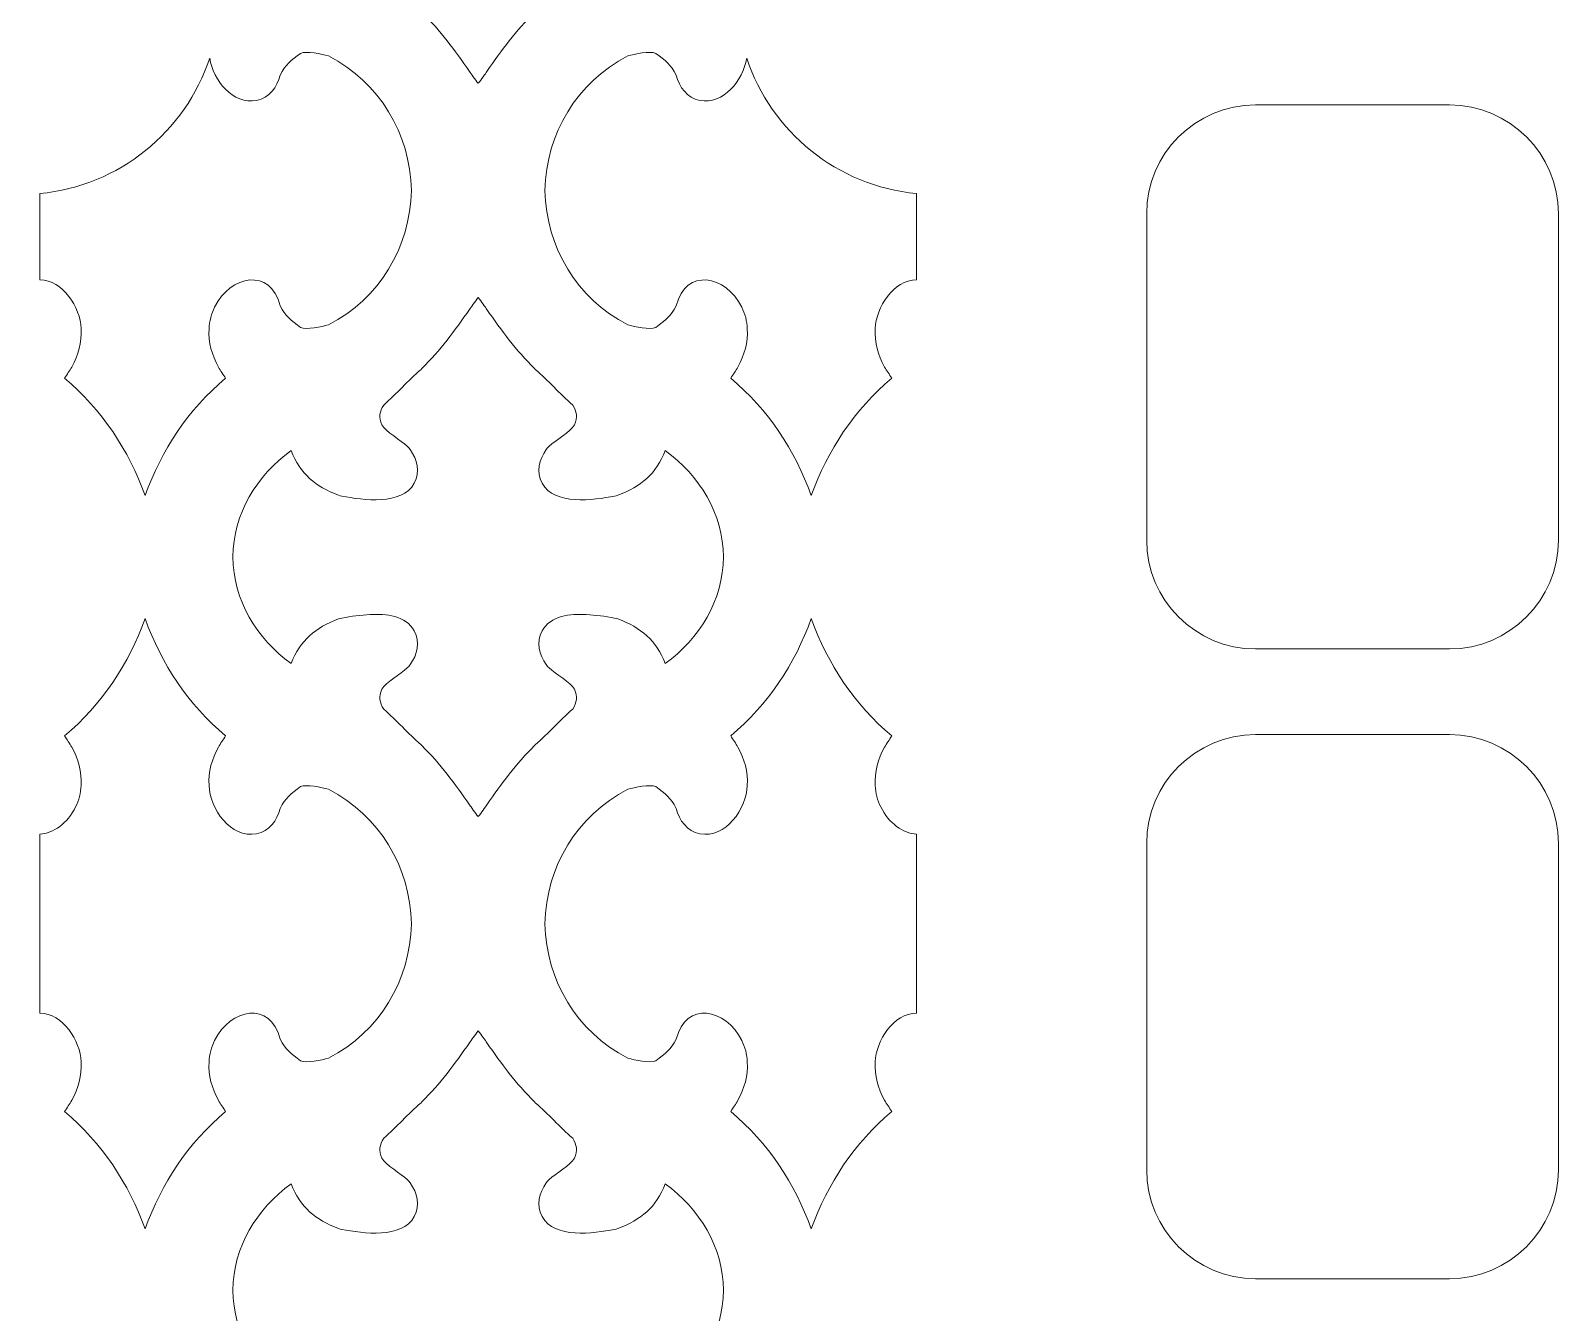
# Model space of a CAD drawing. Header units: centimetres. Extents: x -44 to 44, y -59 to 59.
# Drawn here: x -31.78 to -23.5, y 3.71 to 10.64 of the extents above; entities that cross this region are included whole.
import ezdxf

# ---------------------------------------------------------------- set-up
doc = ezdxf.new("R2010")
doc.units = ezdxf.units.CM
doc.header["$MEASUREMENT"] = 0
doc.layers.add('layer 1', color=7, linetype='Continuous')

msp = doc.modelspace()

# ---------------------------------------------------------------- linework, layer by layer
at = {"layer": 'layer 1', "color": 250, "lineweight": 9}
for points, knots in [([(-16.07741, -2.53976), (-16.07741, -2.53976), (-15.43116, -2.54016), (-15.43116, -2.54016), (-15.43116, -2.54016), (-15.43116, -2.54016), (-14.90263, -2.54016), (-14.90263, -2.54016), (-14.90263, -2.54016), (-14.90263, -2.54016), (-14.36691, -2.54016), (-14.36691, -2.54016), (-14.36691, -2.54016), (-14.36691, -2.54016), (-14.36691, -1.46874), (-14.36691, -1.46874), (-14.36691, -1.46874), (-14.36691, -1.16604), (-14.60676, -0.92066), (-14.90263, -0.92066), (-14.90263, -0.92066), (-14.90263, 0.97356), (-14.36691, 3.91299), (-14.36691, 4.70419), (-14.36691, 4.70419), (-14.36691, 4.70419), (-14.36691, 6.28689), (-14.36691, 6.28689), (-14.36691, 6.28689), (-14.36691, 7.07809), (-14.90263, 10.01751), (-14.90263, 11.91174), (-14.90263, 11.91174), (-14.60676, 11.91174), (-14.36691, 12.15711), (-14.36691, 12.45981), (-14.36691, 12.45981), (-14.36691, 12.45981), (-14.36691, 13.53124), (-14.36691, 13.53124), (-14.36691, 13.53124), (-14.36691, 13.53124), (-15.41638, 14.60269), (-15.41638, 14.60269), (-15.41638, 14.60269), (-15.41638, 14.60269), (-16.07741, 14.60269), (-16.07741, 14.60269), (-16.07741, 14.60269), (-16.07741, 14.60269), (-16.07741, 6.41696), (-16.07741, 6.41696), (-16.07741, 6.41696), (-16.07741, 6.41696), (-16.67741, 6.41696), (-16.67741, 6.41696), (-16.67741, 6.41696), (-16.67741, 6.41696), (-16.67741, 14.60269), (-16.67741, 14.60269), (-16.67741, 14.60269), (-16.67741, 14.60269), (-42.04883, 14.60269), (-42.04883, 14.60269), (-42.04883, 14.60269), (-42.04883, 14.60269), (-42.04883, 6.41696), (-42.04883, 6.41696), (-42.04883, 6.41696), (-42.04883, 6.41696), (-42.64883, 6.41696), (-42.64883, 6.41696), (-42.64883, 6.41696), (-42.64883, 6.41696), (-42.64883, 14.60269), (-42.64883, 14.60269), (-42.64883, 14.60269), (-42.64883, 14.60269), (-43.30986, 14.60269), (-43.30986, 14.60269), (-43.30986, 14.60269), (-43.30986, 14.60269), (-44.35933, 13.53124), (-44.35933, 13.53124), (-44.35933, 13.53124), (-44.35933, 13.53124), (-44.35933, 12.45981), (-44.35933, 12.45981), (-44.35933, 12.45981), (-44.35933, 12.15711), (-44.11948, 11.91174), (-43.82361, 11.91174), (-43.82361, 11.91174), (-43.82361, 10.01751), (-44.35933, 7.07809), (-44.35933, 6.28689), (-44.35933, 6.28689), (-44.35933, 6.28689), (-44.35933, 4.70419), (-44.35933, 4.70419), (-44.35933, 4.70419), (-44.35933, 3.91299), (-43.82361, 0.97356), (-43.82361, -0.92066), (-43.82361, -0.92066), (-44.11948, -0.92066), (-44.35933, -1.16604), (-44.35933, -1.46874), (-44.35933, -1.46874), (-44.35933, -1.46874), (-44.35933, -2.54016), (-44.35933, -2.54016), (-44.35933, -2.54016), (-44.35933, -2.54016), (-43.82361, -2.54016), (-43.82361, -2.54016), (-43.82361, -2.54016), (-43.82361, -2.54016), (-43.29508, -2.54016), (-43.29508, -2.54016), (-43.29508, -2.54016), (-43.29508, -2.54016), (-42.64883, -2.53976), (-42.64883, -2.53976), (-42.64883, -2.53976), (-42.64883, -2.53976), (-16.07741, -2.53976), (-16.07741, -2.53976)], [0, 0, 0, 0, 0.030303, 0.030303, 0.030303, 0.030303, 0.0606061, 0.0606061, 0.0606061, 0.0606061, 0.0909091, 0.0909091, 0.0909091, 0.0909091, 0.1212121, 0.1212121, 0.1212121, 0.1212121, 0.1515152, 0.1515152, 0.1515152, 0.1515152, 0.1818182, 0.1818182, 0.1818182, 0.1818182, 0.2121212, 0.2121212, 0.2121212, 0.2121212, 0.2424242, 0.2424242, 0.2424242, 0.2424242, 0.2727273, 0.2727273, 0.2727273, 0.2727273, 0.3030303, 0.3030303, 0.3030303, 0.3030303, 0.3333333, 0.3333333, 0.3333333, 0.3333333, 0.3636364, 0.3636364, 0.3636364, 0.3636364, 0.3939394, 0.3939394, 0.3939394, 0.3939394, 0.4242424, 0.4242424, 0.4242424, 0.4242424, 0.4545455, 0.4545455, 0.4545455, 0.4545455, 0.4848485, 0.4848485, 0.4848485, 0.4848485, 0.5151515, 0.5151515, 0.5151515, 0.5151515, 0.5454545, 0.5454545, 0.5454545, 0.5454545, 0.5757576, 0.5757576, 0.5757576, 0.5757576, 0.6060606, 0.6060606, 0.6060606, 0.6060606, 0.6363636, 0.6363636, 0.6363636, 0.6363636, 0.6666667, 0.6666667, 0.6666667, 0.6666667, 0.6969697, 0.6969697, 0.6969697, 0.6969697, 0.7272727, 0.7272727, 0.7272727, 0.7272727, 0.7575758, 0.7575758, 0.7575758, 0.7575758, 0.7878788, 0.7878788, 0.7878788, 0.7878788, 0.8181818, 0.8181818, 0.8181818, 0.8181818, 0.8484848, 0.8484848, 0.8484848, 0.8484848, 0.8787879, 0.8787879, 0.8787879, 0.8787879, 0.9090909, 0.9090909, 0.9090909, 0.9090909, 0.9393939, 0.9393939, 0.9393939, 0.9393939, 1, 1, 1, 1]), ([(-29.36312, 13.16211), (-29.38069, 13.14141), (-29.40184, 13.11034), (-29.41022, 13.09815), (-29.41022, 13.09815), (-29.4891, 12.98355), (-29.56832, 12.87716), (-29.66721, 12.77846), (-29.66721, 12.77846), (-29.66721, 12.77846), (-29.66948, 12.77619), (-29.66948, 12.77619), (-29.66948, 12.77619), (-29.66948, 12.77619), (-29.67188, 12.77406), (-29.67188, 12.77406), (-29.67188, 12.77406), (-29.74172, 12.71226), (-29.80457, 12.64401), (-29.87389, 12.58155), (-29.87389, 12.58155), (-29.89755, 12.54626), (-29.90036, 12.51486), (-29.88351, 12.47451), (-29.88351, 12.47451), (-29.86331, 12.43708), (-29.78003, 12.38946), (-29.74643, 12.35893), (-29.74643, 12.35893), (-29.74643, 12.35893), (-29.73739, 12.35072), (-29.73739, 12.35072), (-29.73739, 12.35072), (-29.73739, 12.35072), (-29.73043, 12.34067), (-29.73043, 12.34067), (-29.73043, 12.34067), (-29.69284, 12.28644), (-29.6745, 12.22029), (-29.70836, 12.15887), (-29.70836, 12.15887), (-29.77517, 12.03769), (-29.98618, 12.06722), (-30.10003, 12.08921), (-30.10003, 12.08921), (-30.10003, 12.08921), (-30.10892, 12.09092), (-30.10892, 12.09092), (-30.10892, 12.09092), (-30.10892, 12.09092), (-30.11738, 12.09409), (-30.11738, 12.09409), (-30.11738, 12.09409), (-30.24383, 12.14156), (-30.32511, 12.20826), (-30.37391, 12.33531), (-30.37391, 12.33531), (-30.56006, 12.20209), (-30.687, 11.99216), (-30.68925, 11.76073), (-30.68925, 11.76073), (-30.687, 11.52744), (-30.56006, 11.31733), (-30.37391, 11.18411), (-30.37391, 11.18411), (-30.32511, 11.31116), (-30.24386, 11.37786), (-30.11738, 11.42533), (-30.11738, 11.42533), (-30.11738, 11.42533), (-30.10892, 11.4285), (-30.10892, 11.4285), (-30.10892, 11.4285), (-30.10892, 11.4285), (-30.10003, 11.43021), (-30.10003, 11.43021), (-30.10003, 11.43021), (-30.05023, 11.43984), (-29.99751, 11.44661), (-29.94692, 11.44892), (-29.94692, 11.44892), (-29.86178, 11.4528), (-29.75475, 11.44472), (-29.70836, 11.36053), (-29.70836, 11.36053), (-29.6745, 11.29911), (-29.69284, 11.23299), (-29.73045, 11.17875), (-29.73045, 11.17875), (-29.73045, 11.17875), (-29.73739, 11.16872), (-29.73739, 11.16872), (-29.73739, 11.16872), (-29.73739, 11.16872), (-29.74643, 11.16051), (-29.74643, 11.16051), (-29.74643, 11.16051), (-29.78001, 11.12998), (-29.86331, 11.08232), (-29.88353, 11.04489), (-29.88353, 11.04489), (-29.90036, 11.00456), (-29.89755, 10.97316), (-29.87389, 10.93787), (-29.87389, 10.93787), (-29.80457, 10.87541), (-29.74172, 10.80716), (-29.67188, 10.74536), (-29.67188, 10.74536), (-29.67188, 10.74536), (-29.66948, 10.74324), (-29.66948, 10.74324), (-29.66948, 10.74324), (-29.66948, 10.74324), (-29.66721, 10.74096), (-29.66721, 10.74096), (-29.66721, 10.74096), (-29.56832, 10.64226), (-29.4891, 10.53587), (-29.41022, 10.42127), (-29.41022, 10.42127), (-29.40184, 10.40908), (-29.38069, 10.37801), (-29.36312, 10.35731), (-29.36312, 10.35731), (-29.34555, 10.37801), (-29.3244, 10.40908), (-29.31602, 10.42127), (-29.31602, 10.42127), (-29.23714, 10.53587), (-29.15792, 10.64226), (-29.05903, 10.74096), (-29.05903, 10.74096), (-29.05903, 10.74096), (-29.05676, 10.74324), (-29.05676, 10.74324), (-29.05676, 10.74324), (-29.05676, 10.74324), (-29.05436, 10.74536), (-29.05436, 10.74536), (-29.05436, 10.74536), (-28.98452, 10.80716), (-28.92167, 10.87541), (-28.85235, 10.93787), (-28.85235, 10.93787), (-28.82869, 10.97316), (-28.82588, 11.00456), (-28.84271, 11.04489), (-28.84271, 11.04489), (-28.86293, 11.08232), (-28.94623, 11.12998), (-28.97981, 11.16051), (-28.97981, 11.16051), (-28.97981, 11.16051), (-28.98885, 11.16872), (-28.98885, 11.16872), (-28.98885, 11.16872), (-28.98885, 11.16872), (-28.99579, 11.17875), (-28.99579, 11.17875), (-28.99579, 11.17875), (-29.0334, 11.23299), (-29.05174, 11.29911), (-29.01788, 11.36053), (-29.01788, 11.36053), (-28.97149, 11.44472), (-28.86446, 11.4528), (-28.77932, 11.44892), (-28.77932, 11.44892), (-28.72873, 11.44661), (-28.67601, 11.43984), (-28.62621, 11.43021), (-28.62621, 11.43021), (-28.62621, 11.43021), (-28.61732, 11.4285), (-28.61732, 11.4285), (-28.61732, 11.4285), (-28.61732, 11.4285), (-28.60886, 11.42533), (-28.60886, 11.42533), (-28.60886, 11.42533), (-28.48238, 11.37786), (-28.40113, 11.31116), (-28.35233, 11.18411), (-28.35233, 11.18411), (-28.16618, 11.31733), (-28.03924, 11.52744), (-28.03699, 11.76073), (-28.03699, 11.76073), (-28.03924, 11.99216), (-28.16618, 12.20209), (-28.35233, 12.33531), (-28.35233, 12.33531), (-28.40113, 12.20826), (-28.48241, 12.14156), (-28.60886, 12.09409), (-28.60886, 12.09409), (-28.60886, 12.09409), (-28.61732, 12.09092), (-28.61732, 12.09092), (-28.61732, 12.09092), (-28.61732, 12.09092), (-28.62621, 12.08921), (-28.62621, 12.08921), (-28.62621, 12.08921), (-28.74006, 12.06722), (-28.95107, 12.03769), (-29.01788, 12.15887), (-29.01788, 12.15887), (-29.05174, 12.22029), (-29.0334, 12.28644), (-28.99581, 12.34067), (-28.99581, 12.34067), (-28.99581, 12.34067), (-28.98885, 12.35072), (-28.98885, 12.35072), (-28.98885, 12.35072), (-28.98885, 12.35072), (-28.97981, 12.35893), (-28.97981, 12.35893), (-28.97981, 12.35893), (-28.94621, 12.38946), (-28.86293, 12.43708), (-28.84273, 12.47451), (-28.84273, 12.47451), (-28.82588, 12.51486), (-28.82869, 12.54626), (-28.85235, 12.58155), (-28.85235, 12.58155), (-28.92167, 12.64401), (-28.98452, 12.71226), (-29.05436, 12.77406), (-29.05436, 12.77406), (-29.05436, 12.77406), (-29.05676, 12.77619), (-29.05676, 12.77619), (-29.05676, 12.77619), (-29.05676, 12.77619), (-29.05903, 12.77846), (-29.05903, 12.77846), (-29.05903, 12.77846), (-29.15792, 12.87716), (-29.23714, 12.98355), (-29.31602, 13.09815), (-29.31602, 13.09815), (-29.3244, 13.11034), (-29.34555, 13.14141), (-29.36312, 13.16211)], [0, 0, 0, 0, 0.015873, 0.015873, 0.015873, 0.015873, 0.031746, 0.031746, 0.031746, 0.031746, 0.047619, 0.047619, 0.047619, 0.047619, 0.0634921, 0.0634921, 0.0634921, 0.0634921, 0.0793651, 0.0793651, 0.0793651, 0.0793651, 0.0952381, 0.0952381, 0.0952381, 0.0952381, 0.1111111, 0.1111111, 0.1111111, 0.1111111, 0.1269841, 0.1269841, 0.1269841, 0.1269841, 0.1428571, 0.1428571, 0.1428571, 0.1428571, 0.1587302, 0.1587302, 0.1587302, 0.1587302, 0.1746032, 0.1746032, 0.1746032, 0.1746032, 0.1904762, 0.1904762, 0.1904762, 0.1904762, 0.2063492, 0.2063492, 0.2063492, 0.2063492, 0.2222222, 0.2222222, 0.2222222, 0.2222222, 0.2380952, 0.2380952, 0.2380952, 0.2380952, 0.2539683, 0.2539683, 0.2539683, 0.2539683, 0.2698413, 0.2698413, 0.2698413, 0.2698413, 0.2857143, 0.2857143, 0.2857143, 0.2857143, 0.3015873, 0.3015873, 0.3015873, 0.3015873, 0.3174603, 0.3174603, 0.3174603, 0.3174603, 0.3333333, 0.3333333, 0.3333333, 0.3333333, 0.3492063, 0.3492063, 0.3492063, 0.3492063, 0.3650794, 0.3650794, 0.3650794, 0.3650794, 0.3809524, 0.3809524, 0.3809524, 0.3809524, 0.3968254, 0.3968254, 0.3968254, 0.3968254, 0.4126984, 0.4126984, 0.4126984, 0.4126984, 0.4285714, 0.4285714, 0.4285714, 0.4285714, 0.4444444, 0.4444444, 0.4444444, 0.4444444, 0.4603175, 0.4603175, 0.4603175, 0.4603175, 0.4761905, 0.4761905, 0.4761905, 0.4761905, 0.4920635, 0.4920635, 0.4920635, 0.4920635, 0.5079365, 0.5079365, 0.5079365, 0.5079365, 0.5238095, 0.5238095, 0.5238095, 0.5238095, 0.5396825, 0.5396825, 0.5396825, 0.5396825, 0.5555556, 0.5555556, 0.5555556, 0.5555556, 0.5714286, 0.5714286, 0.5714286, 0.5714286, 0.5873016, 0.5873016, 0.5873016, 0.5873016, 0.6031746, 0.6031746, 0.6031746, 0.6031746, 0.6190476, 0.6190476, 0.6190476, 0.6190476, 0.6349206, 0.6349206, 0.6349206, 0.6349206, 0.6507937, 0.6507937, 0.6507937, 0.6507937, 0.6666667, 0.6666667, 0.6666667, 0.6666667, 0.6825397, 0.6825397, 0.6825397, 0.6825397, 0.6984127, 0.6984127, 0.6984127, 0.6984127, 0.7142857, 0.7142857, 0.7142857, 0.7142857, 0.7301587, 0.7301587, 0.7301587, 0.7301587, 0.7460317, 0.7460317, 0.7460317, 0.7460317, 0.7619048, 0.7619048, 0.7619048, 0.7619048, 0.7777778, 0.7777778, 0.7777778, 0.7777778, 0.7936508, 0.7936508, 0.7936508, 0.7936508, 0.8095238, 0.8095238, 0.8095238, 0.8095238, 0.8253968, 0.8253968, 0.8253968, 0.8253968, 0.8412698, 0.8412698, 0.8412698, 0.8412698, 0.8571429, 0.8571429, 0.8571429, 0.8571429, 0.8730159, 0.8730159, 0.8730159, 0.8730159, 0.8888889, 0.8888889, 0.8888889, 0.8888889, 0.9047619, 0.9047619, 0.9047619, 0.9047619, 0.9206349, 0.9206349, 0.9206349, 0.9206349, 0.9365079, 0.9365079, 0.9365079, 0.9365079, 0.952381, 0.952381, 0.952381, 0.952381, 0.968254, 0.968254, 0.968254, 0.968254, 1, 1, 1, 1]), ([(-31.73276, 9.76142), (-31.73276, 9.76142), (-31.73276, 9.29492), (-31.73276, 9.29492), (-31.73276, 9.29492), (-31.60982, 9.2934), (-31.51243, 9.14595), (-31.50986, 9.03099), (-31.50986, 9.03099), (-31.50518, 8.95663), (-31.52473, 8.88849), (-31.56036, 8.8236), (-31.56036, 8.8236), (-31.57116, 8.80393), (-31.58597, 8.78329), (-31.5993, 8.76309), (-31.5993, 8.76309), (-31.39586, 8.59215), (-31.25297, 8.37576), (-31.16376, 8.12863), (-31.16376, 8.12863), (-31.07453, 8.37579), (-30.93165, 8.59217), (-30.72821, 8.76311), (-30.72821, 8.76311), (-30.74147, 8.78316), (-30.75632, 8.80386), (-30.76716, 8.8236), (-30.76716, 8.8236), (-30.80278, 8.88844), (-30.82232, 8.95656), (-30.81767, 9.0309), (-30.81767, 9.0309), (-30.81686, 9.07114), (-30.80563, 9.11111), (-30.78801, 9.14715), (-30.78801, 9.14715), (-30.70247, 9.32216), (-30.48536, 9.36133), (-30.43371, 9.15435), (-30.43371, 9.15435), (-30.40481, 9.09701), (-30.37438, 9.07678), (-30.32415, 9.0372), (-30.32415, 9.0372), (-30.28883, 9.02346), (-30.21013, 9.0411), (-30.17194, 9.05151), (-30.17194, 9.05151), (-29.89438, 9.19566), (-29.73283, 9.46796), (-29.72331, 9.77809), (-29.72331, 9.77809), (-29.73283, 10.08821), (-29.89438, 10.36052), (-30.17194, 10.50467), (-30.17194, 10.50467), (-30.21013, 10.51509), (-30.28881, 10.53268), (-30.32415, 10.51899), (-30.32415, 10.51899), (-30.3744, 10.47934), (-30.40487, 10.45909), (-30.43382, 10.40162), (-30.43382, 10.40162), (-30.45066, 10.33605), (-30.49095, 10.27849), (-30.56207, 10.26429), (-30.56207, 10.26429), (-30.68831, 10.23911), (-30.79523, 10.37389), (-30.81458, 10.49274), (-30.81458, 10.49274), (-30.94603, 10.09622), (-31.30337, 9.80109), (-31.73276, 9.76142)], [0, 0, 0, 0, 0.05, 0.05, 0.05, 0.05, 0.1, 0.1, 0.1, 0.1, 0.15, 0.15, 0.15, 0.15, 0.2, 0.2, 0.2, 0.2, 0.25, 0.25, 0.25, 0.25, 0.3, 0.3, 0.3, 0.3, 0.35, 0.35, 0.35, 0.35, 0.4, 0.4, 0.4, 0.4, 0.45, 0.45, 0.45, 0.45, 0.5, 0.5, 0.5, 0.5, 0.55, 0.55, 0.55, 0.55, 0.6, 0.6, 0.6, 0.6, 0.65, 0.65, 0.65, 0.65, 0.7, 0.7, 0.7, 0.7, 0.75, 0.75, 0.75, 0.75, 0.8, 0.8, 0.8, 0.8, 0.85, 0.85, 0.85, 0.85, 0.9, 0.9, 0.9, 0.9, 1, 1, 1, 1]), ([(-26.99346, 9.29492), (-26.99346, 9.29492), (-26.99346, 9.76142), (-26.99346, 9.76142), (-26.99346, 9.76142), (-27.42296, 9.80119), (-27.7803, 10.09631), (-27.91166, 10.49278), (-27.91166, 10.49278), (-27.93101, 10.37391), (-28.03791, 10.23911), (-28.16417, 10.26429), (-28.16417, 10.26429), (-28.23529, 10.27849), (-28.27558, 10.33605), (-28.29242, 10.40162), (-28.29242, 10.40162), (-28.32137, 10.45909), (-28.35184, 10.47934), (-28.40209, 10.51899), (-28.40209, 10.51899), (-28.43743, 10.53268), (-28.51611, 10.51509), (-28.5543, 10.50467), (-28.5543, 10.50467), (-28.83186, 10.36052), (-28.99341, 10.08821), (-29.00293, 9.77809), (-29.00293, 9.77809), (-28.99341, 9.46796), (-28.83186, 9.19566), (-28.5543, 9.05151), (-28.5543, 9.05151), (-28.51611, 9.0411), (-28.43741, 9.02346), (-28.40209, 9.0372), (-28.40209, 9.0372), (-28.35186, 9.07678), (-28.32143, 9.09701), (-28.29253, 9.15435), (-28.29253, 9.15435), (-28.24088, 9.36133), (-28.02377, 9.32216), (-27.93823, 9.14715), (-27.93823, 9.14715), (-27.92061, 9.11111), (-27.90938, 9.07114), (-27.90857, 9.0309), (-27.90857, 9.0309), (-27.90392, 8.95656), (-27.92346, 8.88844), (-27.95908, 8.8236), (-27.95908, 8.8236), (-27.96992, 8.80386), (-27.98477, 8.78316), (-27.99803, 8.76311), (-27.99803, 8.76311), (-27.79459, 8.59217), (-27.65171, 8.37579), (-27.56248, 8.12863), (-27.56248, 8.12863), (-27.47327, 8.37576), (-27.33038, 8.59215), (-27.12694, 8.76309), (-27.12694, 8.76309), (-27.14027, 8.78329), (-27.15508, 8.80393), (-27.16588, 8.8236), (-27.16588, 8.8236), (-27.20151, 8.88849), (-27.22106, 8.95663), (-27.21638, 9.03099), (-27.21638, 9.03099), (-27.21381, 9.14595), (-27.1164, 9.29342), (-26.99346, 9.29492)], [0, 0, 0, 0, 0.05, 0.05, 0.05, 0.05, 0.1, 0.1, 0.1, 0.1, 0.15, 0.15, 0.15, 0.15, 0.2, 0.2, 0.2, 0.2, 0.25, 0.25, 0.25, 0.25, 0.3, 0.3, 0.3, 0.3, 0.35, 0.35, 0.35, 0.35, 0.4, 0.4, 0.4, 0.4, 0.45, 0.45, 0.45, 0.45, 0.5, 0.5, 0.5, 0.5, 0.55, 0.55, 0.55, 0.55, 0.6, 0.6, 0.6, 0.6, 0.65, 0.65, 0.65, 0.65, 0.7, 0.7, 0.7, 0.7, 0.75, 0.75, 0.75, 0.75, 0.8, 0.8, 0.8, 0.8, 0.85, 0.85, 0.85, 0.85, 0.9, 0.9, 0.9, 0.9, 1, 1, 1, 1]), ([(-24.11214, 7.29979), (-24.51782, 7.29979), (-25.16128, 7.29979), (-25.16128, 7.29979), (-25.16128, 7.29979), (-25.16128, 7.29979), (-25.16128, 7.29979), (-25.16128, 7.29979), (-25.16128, 7.29979), (-25.48476, 7.29979), (-25.74943, 7.56448), (-25.74943, 7.88794), (-25.74943, 7.88794), (-25.74943, 7.88794), (-25.74943, 7.88794), (-25.74943, 7.88794), (-25.74943, 7.88794), (-25.74943, 7.88794), (-25.74943, 9.65239), (-25.74943, 9.65239), (-25.74943, 9.65239), (-25.74943, 9.65239), (-25.74943, 9.65239), (-25.74943, 9.65239), (-25.74943, 9.65239), (-25.74943, 9.97586), (-25.48474, 10.24052), (-25.16128, 10.24052), (-25.16128, 10.24052), (-25.16128, 10.24052), (-24.51782, 10.24052), (-24.11214, 10.24052), (-24.11214, 10.24052), (-24.11214, 10.24052), (-24.11214, 10.24052), (-24.11214, 10.24052), (-24.11214, 10.24052), (-23.78867, 10.24052), (-23.52401, 9.97586), (-23.52401, 9.65239), (-23.52401, 9.65239), (-23.52401, 9.65239), (-23.52401, 9.65239), (-23.52401, 9.65239), (-23.52401, 9.65239), (-23.52401, 9.65239), (-23.52401, 7.88794), (-23.52401, 7.88794), (-23.52401, 7.88794), (-23.52401, 7.88794), (-23.52401, 7.88794), (-23.52401, 7.88794), (-23.52401, 7.88794), (-23.52401, 7.56448), (-23.78867, 7.29979), (-24.11214, 7.29979)], [0, 0, 0, 0, 0.0666667, 0.0666667, 0.0666667, 0.0666667, 0.1333333, 0.1333333, 0.1333333, 0.1333333, 0.2, 0.2, 0.2, 0.2, 0.2666667, 0.2666667, 0.2666667, 0.2666667, 0.3333333, 0.3333333, 0.3333333, 0.3333333, 0.4, 0.4, 0.4, 0.4, 0.4666667, 0.4666667, 0.4666667, 0.4666667, 0.5333333, 0.5333333, 0.5333333, 0.5333333, 0.6, 0.6, 0.6, 0.6, 0.6666667, 0.6666667, 0.6666667, 0.6666667, 0.7333333, 0.7333333, 0.7333333, 0.7333333, 0.8, 0.8, 0.8, 0.8, 0.8666667, 0.8666667, 0.8666667, 0.8666667, 1, 1, 1, 1]), ([(-29.36312, 9.19886), (-29.38069, 9.17814), (-29.40184, 9.14706), (-29.41024, 9.13489), (-29.41024, 9.13489), (-29.48912, 9.02029), (-29.56832, 8.9139), (-29.66721, 8.8152), (-29.66721, 8.8152), (-29.66721, 8.8152), (-29.66948, 8.81295), (-29.66948, 8.81295), (-29.66948, 8.81295), (-29.66948, 8.81295), (-29.67188, 8.81083), (-29.67188, 8.81083), (-29.67188, 8.81083), (-29.74172, 8.74903), (-29.80457, 8.68078), (-29.87389, 8.61831), (-29.87389, 8.61831), (-29.89755, 8.583), (-29.90036, 8.55161), (-29.88353, 8.51126), (-29.88353, 8.51126), (-29.86328, 8.47382), (-29.78006, 8.42623), (-29.74648, 8.39574), (-29.74648, 8.39574), (-29.74648, 8.39574), (-29.73741, 8.38751), (-29.73741, 8.38751), (-29.73741, 8.38751), (-29.73741, 8.38751), (-29.73043, 8.37744), (-29.73043, 8.37744), (-29.73043, 8.37744), (-29.69284, 8.3232), (-29.6745, 8.25707), (-29.70836, 8.19564), (-29.70836, 8.19564), (-29.77519, 8.07441), (-29.98607, 8.10405), (-30.09992, 8.12591), (-30.09992, 8.12591), (-30.09992, 8.12591), (-30.10888, 8.12762), (-30.10888, 8.12762), (-30.10888, 8.12762), (-30.10888, 8.12762), (-30.11741, 8.13081), (-30.11741, 8.13081), (-30.11741, 8.13081), (-30.24386, 8.1783), (-30.32511, 8.24501), (-30.37391, 8.37206), (-30.37391, 8.37206), (-30.56003, 8.23884), (-30.687, 8.02892), (-30.68925, 7.79749), (-30.68925, 7.79749), (-30.687, 7.5642), (-30.56006, 7.35409), (-30.37391, 7.22085), (-30.37391, 7.22085), (-30.32511, 7.3479), (-30.24386, 7.41463), (-30.11738, 7.46209), (-30.11738, 7.46209), (-30.11738, 7.46209), (-30.10888, 7.46529), (-30.10888, 7.46529), (-30.10888, 7.46529), (-30.10888, 7.46529), (-30.09998, 7.467), (-30.09998, 7.467), (-30.09998, 7.467), (-30.05016, 7.47658), (-29.99751, 7.48337), (-29.94692, 7.48566), (-29.94692, 7.48566), (-29.86176, 7.48954), (-29.75475, 7.48146), (-29.70836, 7.39727), (-29.70836, 7.39727), (-29.6745, 7.33586), (-29.69284, 7.26973), (-29.73045, 7.21549), (-29.73045, 7.21549), (-29.73045, 7.21549), (-29.73741, 7.20546), (-29.73741, 7.20546), (-29.73741, 7.20546), (-29.73741, 7.20546), (-29.74643, 7.19726), (-29.74643, 7.19726), (-29.74643, 7.19726), (-29.78003, 7.16672), (-29.86331, 7.11909), (-29.88353, 7.08165), (-29.88353, 7.08165), (-29.90036, 7.04132), (-29.89755, 7.00993), (-29.87389, 6.97461), (-29.87389, 6.97461), (-29.80457, 6.91215), (-29.7417, 6.8439), (-29.67188, 6.7821), (-29.67188, 6.7821), (-29.67188, 6.7821), (-29.66948, 6.77998), (-29.66948, 6.77998), (-29.66948, 6.77998), (-29.66948, 6.77998), (-29.66721, 6.77771), (-29.66721, 6.77771), (-29.66721, 6.77771), (-29.56832, 6.67903), (-29.48912, 6.57264), (-29.41024, 6.45804), (-29.41024, 6.45804), (-29.40184, 6.44586), (-29.38069, 6.41479), (-29.36312, 6.39407), (-29.36312, 6.39407), (-29.34555, 6.41479), (-29.3244, 6.44586), (-29.316, 6.45804), (-29.316, 6.45804), (-29.23712, 6.57264), (-29.15792, 6.67903), (-29.05903, 6.77771), (-29.05903, 6.77771), (-29.05903, 6.77771), (-29.05676, 6.77998), (-29.05676, 6.77998), (-29.05676, 6.77998), (-29.05676, 6.77998), (-29.05436, 6.7821), (-29.05436, 6.7821), (-29.05436, 6.7821), (-28.98454, 6.8439), (-28.92167, 6.91215), (-28.85235, 6.97461), (-28.85235, 6.97461), (-28.82869, 7.00993), (-28.82588, 7.04132), (-28.84271, 7.08165), (-28.84271, 7.08165), (-28.86293, 7.11909), (-28.94621, 7.16672), (-28.97981, 7.19726), (-28.97981, 7.19726), (-28.97981, 7.19726), (-28.98883, 7.20546), (-28.98883, 7.20546), (-28.98883, 7.20546), (-28.98883, 7.20546), (-28.99579, 7.21549), (-28.99579, 7.21549), (-28.99579, 7.21549), (-29.0334, 7.26973), (-29.05174, 7.33586), (-29.01788, 7.39727), (-29.01788, 7.39727), (-28.97149, 7.48146), (-28.86448, 7.48954), (-28.77932, 7.48566), (-28.77932, 7.48566), (-28.72873, 7.48337), (-28.67608, 7.47658), (-28.62626, 7.467), (-28.62626, 7.467), (-28.62626, 7.467), (-28.61736, 7.46529), (-28.61736, 7.46529), (-28.61736, 7.46529), (-28.61736, 7.46529), (-28.60886, 7.46209), (-28.60886, 7.46209), (-28.60886, 7.46209), (-28.48238, 7.41463), (-28.40113, 7.3479), (-28.35233, 7.22085), (-28.35233, 7.22085), (-28.16618, 7.35409), (-28.03924, 7.5642), (-28.03699, 7.79749), (-28.03699, 7.79749), (-28.03924, 8.02892), (-28.16621, 8.23884), (-28.35233, 8.37206), (-28.35233, 8.37206), (-28.40113, 8.24501), (-28.48238, 8.1783), (-28.60883, 8.13081), (-28.60883, 8.13081), (-28.60883, 8.13081), (-28.61736, 8.12762), (-28.61736, 8.12762), (-28.61736, 8.12762), (-28.61736, 8.12762), (-28.62632, 8.12591), (-28.62632, 8.12591), (-28.62632, 8.12591), (-28.74017, 8.10405), (-28.95105, 8.07441), (-29.01788, 8.19564), (-29.01788, 8.19564), (-29.05174, 8.25707), (-29.0334, 8.3232), (-28.99581, 8.37744), (-28.99581, 8.37744), (-28.99581, 8.37744), (-28.98883, 8.38751), (-28.98883, 8.38751), (-28.98883, 8.38751), (-28.98883, 8.38751), (-28.97976, 8.39574), (-28.97976, 8.39574), (-28.97976, 8.39574), (-28.94618, 8.42623), (-28.86296, 8.47382), (-28.84271, 8.51126), (-28.84271, 8.51126), (-28.82588, 8.55161), (-28.82869, 8.583), (-28.85235, 8.61831), (-28.85235, 8.61831), (-28.92167, 8.68078), (-28.98452, 8.74903), (-29.05436, 8.81083), (-29.05436, 8.81083), (-29.05436, 8.81083), (-29.05676, 8.81295), (-29.05676, 8.81295), (-29.05676, 8.81295), (-29.05676, 8.81295), (-29.05903, 8.8152), (-29.05903, 8.8152), (-29.05903, 8.8152), (-29.15792, 8.9139), (-29.23712, 9.02029), (-29.316, 9.13489), (-29.316, 9.13489), (-29.3244, 9.14706), (-29.34555, 9.17814), (-29.36312, 9.19886)], [0, 0, 0, 0, 0.015873, 0.015873, 0.015873, 0.015873, 0.031746, 0.031746, 0.031746, 0.031746, 0.047619, 0.047619, 0.047619, 0.047619, 0.0634921, 0.0634921, 0.0634921, 0.0634921, 0.0793651, 0.0793651, 0.0793651, 0.0793651, 0.0952381, 0.0952381, 0.0952381, 0.0952381, 0.1111111, 0.1111111, 0.1111111, 0.1111111, 0.1269841, 0.1269841, 0.1269841, 0.1269841, 0.1428571, 0.1428571, 0.1428571, 0.1428571, 0.1587302, 0.1587302, 0.1587302, 0.1587302, 0.1746032, 0.1746032, 0.1746032, 0.1746032, 0.1904762, 0.1904762, 0.1904762, 0.1904762, 0.2063492, 0.2063492, 0.2063492, 0.2063492, 0.2222222, 0.2222222, 0.2222222, 0.2222222, 0.2380952, 0.2380952, 0.2380952, 0.2380952, 0.2539683, 0.2539683, 0.2539683, 0.2539683, 0.2698413, 0.2698413, 0.2698413, 0.2698413, 0.2857143, 0.2857143, 0.2857143, 0.2857143, 0.3015873, 0.3015873, 0.3015873, 0.3015873, 0.3174603, 0.3174603, 0.3174603, 0.3174603, 0.3333333, 0.3333333, 0.3333333, 0.3333333, 0.3492063, 0.3492063, 0.3492063, 0.3492063, 0.3650794, 0.3650794, 0.3650794, 0.3650794, 0.3809524, 0.3809524, 0.3809524, 0.3809524, 0.3968254, 0.3968254, 0.3968254, 0.3968254, 0.4126984, 0.4126984, 0.4126984, 0.4126984, 0.4285714, 0.4285714, 0.4285714, 0.4285714, 0.4444444, 0.4444444, 0.4444444, 0.4444444, 0.4603175, 0.4603175, 0.4603175, 0.4603175, 0.4761905, 0.4761905, 0.4761905, 0.4761905, 0.4920635, 0.4920635, 0.4920635, 0.4920635, 0.5079365, 0.5079365, 0.5079365, 0.5079365, 0.5238095, 0.5238095, 0.5238095, 0.5238095, 0.5396825, 0.5396825, 0.5396825, 0.5396825, 0.5555556, 0.5555556, 0.5555556, 0.5555556, 0.5714286, 0.5714286, 0.5714286, 0.5714286, 0.5873016, 0.5873016, 0.5873016, 0.5873016, 0.6031746, 0.6031746, 0.6031746, 0.6031746, 0.6190476, 0.6190476, 0.6190476, 0.6190476, 0.6349206, 0.6349206, 0.6349206, 0.6349206, 0.6507937, 0.6507937, 0.6507937, 0.6507937, 0.6666667, 0.6666667, 0.6666667, 0.6666667, 0.6825397, 0.6825397, 0.6825397, 0.6825397, 0.6984127, 0.6984127, 0.6984127, 0.6984127, 0.7142857, 0.7142857, 0.7142857, 0.7142857, 0.7301587, 0.7301587, 0.7301587, 0.7301587, 0.7460317, 0.7460317, 0.7460317, 0.7460317, 0.7619048, 0.7619048, 0.7619048, 0.7619048, 0.7777778, 0.7777778, 0.7777778, 0.7777778, 0.7936508, 0.7936508, 0.7936508, 0.7936508, 0.8095238, 0.8095238, 0.8095238, 0.8095238, 0.8253968, 0.8253968, 0.8253968, 0.8253968, 0.8412698, 0.8412698, 0.8412698, 0.8412698, 0.8571429, 0.8571429, 0.8571429, 0.8571429, 0.8730159, 0.8730159, 0.8730159, 0.8730159, 0.8888889, 0.8888889, 0.8888889, 0.8888889, 0.9047619, 0.9047619, 0.9047619, 0.9047619, 0.9206349, 0.9206349, 0.9206349, 0.9206349, 0.9365079, 0.9365079, 0.9365079, 0.9365079, 0.952381, 0.952381, 0.952381, 0.952381, 0.968254, 0.968254, 0.968254, 0.968254, 1, 1, 1, 1]), ([(-31.73276, 6.29871), (-31.73276, 6.29871), (-31.73276, 5.33166), (-31.73276, 5.33166), (-31.73276, 5.33166), (-31.60982, 5.33016), (-31.51243, 5.18269), (-31.50986, 5.06771), (-31.50986, 5.06771), (-31.50518, 4.99335), (-31.52473, 4.92521), (-31.56036, 4.86034), (-31.56036, 4.86034), (-31.57116, 4.84067), (-31.58597, 4.82004), (-31.59932, 4.79981), (-31.59932, 4.79981), (-31.39588, 4.62889), (-31.25299, 4.41251), (-31.16376, 4.16539), (-31.16376, 4.16539), (-31.07451, 4.41253), (-30.93163, 4.62891), (-30.72818, 4.79983), (-30.72818, 4.79983), (-30.74145, 4.81991), (-30.75632, 4.84061), (-30.76716, 4.86034), (-30.76716, 4.86034), (-30.80278, 4.92519), (-30.82232, 4.99329), (-30.81767, 5.06762), (-30.81767, 5.06762), (-30.81686, 5.10784), (-30.80565, 5.14779), (-30.78806, 5.18381), (-30.78806, 5.18381), (-30.70256, 5.3589), (-30.48536, 5.39814), (-30.43371, 5.19109), (-30.43371, 5.19109), (-30.40481, 5.13377), (-30.37438, 5.11354), (-30.32417, 5.07394), (-30.32417, 5.07394), (-30.28883, 5.06025), (-30.21013, 5.07784), (-30.17194, 5.08826), (-30.17194, 5.08826), (-29.89438, 5.23241), (-29.73283, 5.50472), (-29.72331, 5.81484), (-29.72331, 5.81484), (-29.73283, 6.12497), (-29.89438, 6.39726), (-30.17194, 6.54141), (-30.17194, 6.54141), (-30.21013, 6.55183), (-30.28886, 6.56946), (-30.32413, 6.55573), (-30.32413, 6.55573), (-30.37444, 6.51609), (-30.40487, 6.49588), (-30.4338, 6.43836), (-30.4338, 6.43836), (-30.45064, 6.37279), (-30.49093, 6.31524), (-30.56205, 6.30103), (-30.56205, 6.30103), (-30.69998, 6.27349), (-30.81486, 6.43695), (-30.81767, 6.56196), (-30.81767, 6.56196), (-30.82234, 6.63632), (-30.80278, 6.70446), (-30.76716, 6.76933), (-30.76716, 6.76933), (-30.75636, 6.789), (-30.74156, 6.80961), (-30.72823, 6.82984), (-30.72823, 6.82984), (-30.93167, 7.00078), (-31.07453, 7.21714), (-31.16376, 7.46428), (-31.16376, 7.46428), (-31.25299, 7.21714), (-31.39588, 7.00076), (-31.59932, 6.82982), (-31.59932, 6.82982), (-31.58606, 6.80976), (-31.57121, 6.78906), (-31.56036, 6.76931), (-31.56036, 6.76931), (-31.52475, 6.70449), (-31.50521, 6.63636), (-31.50986, 6.56205), (-31.50986, 6.56205), (-31.51067, 6.52183), (-31.5219, 6.48189), (-31.53947, 6.44586), (-31.53947, 6.44586), (-31.58291, 6.35694), (-31.66031, 6.30306), (-31.73276, 6.29871)], [0, 0, 0, 0, 0.037037, 0.037037, 0.037037, 0.037037, 0.0740741, 0.0740741, 0.0740741, 0.0740741, 0.1111111, 0.1111111, 0.1111111, 0.1111111, 0.1481481, 0.1481481, 0.1481481, 0.1481481, 0.1851852, 0.1851852, 0.1851852, 0.1851852, 0.2222222, 0.2222222, 0.2222222, 0.2222222, 0.2592593, 0.2592593, 0.2592593, 0.2592593, 0.2962963, 0.2962963, 0.2962963, 0.2962963, 0.3333333, 0.3333333, 0.3333333, 0.3333333, 0.3703704, 0.3703704, 0.3703704, 0.3703704, 0.4074074, 0.4074074, 0.4074074, 0.4074074, 0.4444444, 0.4444444, 0.4444444, 0.4444444, 0.4814815, 0.4814815, 0.4814815, 0.4814815, 0.5185185, 0.5185185, 0.5185185, 0.5185185, 0.5555556, 0.5555556, 0.5555556, 0.5555556, 0.5925926, 0.5925926, 0.5925926, 0.5925926, 0.6296296, 0.6296296, 0.6296296, 0.6296296, 0.6666667, 0.6666667, 0.6666667, 0.6666667, 0.7037037, 0.7037037, 0.7037037, 0.7037037, 0.7407407, 0.7407407, 0.7407407, 0.7407407, 0.7777778, 0.7777778, 0.7777778, 0.7777778, 0.8148148, 0.8148148, 0.8148148, 0.8148148, 0.8518519, 0.8518519, 0.8518519, 0.8518519, 0.8888889, 0.8888889, 0.8888889, 0.8888889, 0.9259259, 0.9259259, 0.9259259, 0.9259259, 1, 1, 1, 1]), ([(-26.99346, 5.33166), (-26.99346, 5.33166), (-26.99346, 6.29871), (-26.99346, 6.29871), (-26.99346, 6.29871), (-27.06591, 6.30306), (-27.14333, 6.35691), (-27.18677, 6.44586), (-27.18677, 6.44586), (-27.20434, 6.48189), (-27.21557, 6.52183), (-27.21638, 6.56205), (-27.21638, 6.56205), (-27.22103, 6.63636), (-27.20149, 6.70449), (-27.16588, 6.76931), (-27.16588, 6.76931), (-27.15503, 6.78906), (-27.14018, 6.80976), (-27.12692, 6.82982), (-27.12692, 6.82982), (-27.33036, 7.00076), (-27.47325, 7.21714), (-27.56248, 7.46428), (-27.56248, 7.46428), (-27.65171, 7.21714), (-27.79457, 7.00078), (-27.99801, 6.82984), (-27.99801, 6.82984), (-27.98468, 6.80961), (-27.96988, 6.789), (-27.95908, 6.76933), (-27.95908, 6.76933), (-27.92346, 6.70446), (-27.9039, 6.63632), (-27.90857, 6.56196), (-27.90857, 6.56196), (-27.91138, 6.43695), (-28.02626, 6.27349), (-28.16419, 6.30103), (-28.16419, 6.30103), (-28.23531, 6.31524), (-28.2756, 6.37279), (-28.29244, 6.43836), (-28.29244, 6.43836), (-28.32137, 6.49588), (-28.3518, 6.51609), (-28.40211, 6.55573), (-28.40211, 6.55573), (-28.43738, 6.56946), (-28.51611, 6.55183), (-28.5543, 6.54141), (-28.5543, 6.54141), (-28.83186, 6.39726), (-28.99341, 6.12497), (-29.00293, 5.81484), (-29.00293, 5.81484), (-28.99341, 5.50472), (-28.83186, 5.23241), (-28.5543, 5.08826), (-28.5543, 5.08826), (-28.51611, 5.07784), (-28.43741, 5.06025), (-28.40207, 5.07394), (-28.40207, 5.07394), (-28.35186, 5.11354), (-28.32143, 5.13377), (-28.29253, 5.19109), (-28.29253, 5.19109), (-28.24088, 5.39814), (-28.02368, 5.3589), (-27.93818, 5.18381), (-27.93818, 5.18381), (-27.92059, 5.14779), (-27.90938, 5.10784), (-27.90857, 5.06762), (-27.90857, 5.06762), (-27.90392, 4.99329), (-27.92346, 4.92519), (-27.95908, 4.86034), (-27.95908, 4.86034), (-27.96992, 4.84061), (-27.98479, 4.81991), (-27.99806, 4.79983), (-27.99806, 4.79983), (-27.79461, 4.62891), (-27.65173, 4.41253), (-27.56248, 4.16539), (-27.56248, 4.16539), (-27.47325, 4.41251), (-27.33036, 4.62889), (-27.12692, 4.79981), (-27.12692, 4.79981), (-27.14027, 4.82004), (-27.15508, 4.84067), (-27.16588, 4.86034), (-27.16588, 4.86034), (-27.20151, 4.92521), (-27.22106, 4.99335), (-27.21638, 5.06771), (-27.21638, 5.06771), (-27.21381, 5.18269), (-27.11642, 5.33019), (-26.99346, 5.33166)], [0, 0, 0, 0, 0.037037, 0.037037, 0.037037, 0.037037, 0.0740741, 0.0740741, 0.0740741, 0.0740741, 0.1111111, 0.1111111, 0.1111111, 0.1111111, 0.1481481, 0.1481481, 0.1481481, 0.1481481, 0.1851852, 0.1851852, 0.1851852, 0.1851852, 0.2222222, 0.2222222, 0.2222222, 0.2222222, 0.2592593, 0.2592593, 0.2592593, 0.2592593, 0.2962963, 0.2962963, 0.2962963, 0.2962963, 0.3333333, 0.3333333, 0.3333333, 0.3333333, 0.3703704, 0.3703704, 0.3703704, 0.3703704, 0.4074074, 0.4074074, 0.4074074, 0.4074074, 0.4444444, 0.4444444, 0.4444444, 0.4444444, 0.4814815, 0.4814815, 0.4814815, 0.4814815, 0.5185185, 0.5185185, 0.5185185, 0.5185185, 0.5555556, 0.5555556, 0.5555556, 0.5555556, 0.5925926, 0.5925926, 0.5925926, 0.5925926, 0.6296296, 0.6296296, 0.6296296, 0.6296296, 0.6666667, 0.6666667, 0.6666667, 0.6666667, 0.7037037, 0.7037037, 0.7037037, 0.7037037, 0.7407407, 0.7407407, 0.7407407, 0.7407407, 0.7777778, 0.7777778, 0.7777778, 0.7777778, 0.8148148, 0.8148148, 0.8148148, 0.8148148, 0.8518519, 0.8518519, 0.8518519, 0.8518519, 0.8888889, 0.8888889, 0.8888889, 0.8888889, 0.9259259, 0.9259259, 0.9259259, 0.9259259, 1, 1, 1, 1]), ([(-24.11214, 3.8964), (-24.51782, 3.8964), (-25.16128, 3.8964), (-25.16128, 3.8964), (-25.16128, 3.8964), (-25.16128, 3.8964), (-25.16128, 3.8964), (-25.16128, 3.8964), (-25.16128, 3.8964), (-25.48476, 3.8964), (-25.74943, 4.16106), (-25.74943, 4.48453), (-25.74943, 4.48453), (-25.74943, 4.48453), (-25.74943, 4.48453), (-25.74943, 4.48453), (-25.74943, 4.48453), (-25.74943, 4.48453), (-25.74943, 6.24898), (-25.74943, 6.24898), (-25.74943, 6.24898), (-25.74943, 6.24898), (-25.74943, 6.24898), (-25.74943, 6.24898), (-25.74943, 6.24898), (-25.74943, 6.57244), (-25.48474, 6.83711), (-25.16128, 6.83711), (-25.16128, 6.83711), (-25.16128, 6.83711), (-24.51782, 6.83711), (-24.11214, 6.83711), (-24.11214, 6.83711), (-24.11214, 6.83711), (-24.11214, 6.83711), (-24.11214, 6.83711), (-24.11214, 6.83711), (-23.78867, 6.83711), (-23.52401, 6.57244), (-23.52401, 6.24898), (-23.52401, 6.24898), (-23.52401, 6.24898), (-23.52401, 6.24898), (-23.52401, 6.24898), (-23.52401, 6.24898), (-23.52401, 6.24898), (-23.52401, 4.48453), (-23.52401, 4.48453), (-23.52401, 4.48453), (-23.52401, 4.48453), (-23.52401, 4.48453), (-23.52401, 4.48453), (-23.52401, 4.48453), (-23.52401, 4.16106), (-23.78867, 3.8964), (-24.11214, 3.8964)], [0, 0, 0, 0, 0.0666667, 0.0666667, 0.0666667, 0.0666667, 0.1333333, 0.1333333, 0.1333333, 0.1333333, 0.2, 0.2, 0.2, 0.2, 0.2666667, 0.2666667, 0.2666667, 0.2666667, 0.3333333, 0.3333333, 0.3333333, 0.3333333, 0.4, 0.4, 0.4, 0.4, 0.4666667, 0.4666667, 0.4666667, 0.4666667, 0.5333333, 0.5333333, 0.5333333, 0.5333333, 0.6, 0.6, 0.6, 0.6, 0.6666667, 0.6666667, 0.6666667, 0.6666667, 0.7333333, 0.7333333, 0.7333333, 0.7333333, 0.8, 0.8, 0.8, 0.8, 0.8666667, 0.8666667, 0.8666667, 0.8666667, 1, 1, 1, 1]), ([(-29.36312, 5.2356), (-29.38067, 5.2149), (-29.40184, 5.18383), (-29.41022, 5.17164), (-29.41022, 5.17164), (-29.4891, 5.05704), (-29.56832, 4.95064), (-29.66721, 4.85194), (-29.66721, 4.85194), (-29.66721, 4.85194), (-29.66948, 4.84967), (-29.66948, 4.84967), (-29.66948, 4.84967), (-29.66948, 4.84967), (-29.67191, 4.84753), (-29.67191, 4.84753), (-29.67191, 4.84753), (-29.74174, 4.78575), (-29.80457, 4.7175), (-29.87391, 4.65506), (-29.87391, 4.65506), (-29.89755, 4.61974), (-29.90036, 4.58837), (-29.88353, 4.54802), (-29.88353, 4.54802), (-29.86331, 4.51061), (-29.78001, 4.46293), (-29.74643, 4.43241), (-29.74643, 4.43241), (-29.74643, 4.43241), (-29.73739, 4.42421), (-29.73739, 4.42421), (-29.73739, 4.42421), (-29.73739, 4.42421), (-29.73045, 4.41416), (-29.73045, 4.41416), (-29.73045, 4.41416), (-29.69284, 4.35992), (-29.6745, 4.29379), (-29.70836, 4.23238), (-29.70836, 4.23238), (-29.77515, 4.1112), (-29.98618, 4.14071), (-30.10003, 4.16269), (-30.10003, 4.16269), (-30.10003, 4.16269), (-30.10892, 4.16441), (-30.10892, 4.16441), (-30.10892, 4.16441), (-30.10892, 4.16441), (-30.11741, 4.16758), (-30.11741, 4.16758), (-30.11741, 4.16758), (-30.24386, 4.21506), (-30.32511, 4.28177), (-30.37391, 4.40882), (-30.37391, 4.40882), (-30.56003, 4.2756), (-30.687, 4.06569), (-30.68925, 3.83426), (-30.68925, 3.83426), (-30.687, 3.60096), (-30.56006, 3.39086), (-30.37393, 3.25759), (-30.37393, 3.25759), (-30.32511, 3.38464), (-30.24386, 3.45135), (-30.11743, 3.49886), (-30.11743, 3.49886), (-30.11743, 3.49886), (-30.1089, 3.50205), (-30.1089, 3.50205), (-30.1089, 3.50205), (-30.1089, 3.50205), (-30.09998, 3.50376), (-30.09998, 3.50376), (-30.09998, 3.50376), (-30.05016, 3.51334), (-29.99751, 3.52014), (-29.94692, 3.52243), (-29.94692, 3.52243), (-29.86176, 3.52631), (-29.75475, 3.51823), (-29.70836, 3.43404), (-29.70836, 3.43404), (-29.6745, 3.37262), (-29.69284, 3.30649), (-29.73045, 3.25226), (-29.73045, 3.25226), (-29.73045, 3.25226), (-29.73739, 3.24221), (-29.73739, 3.24221), (-29.73739, 3.24221), (-29.73739, 3.24221), (-29.74643, 3.234), (-29.74643, 3.234), (-29.74643, 3.234), (-29.78003, 3.20346), (-29.86331, 3.15585), (-29.88351, 3.11841), (-29.88351, 3.11841), (-29.90036, 3.07804), (-29.89755, 3.04667), (-29.87391, 3.01136), (-29.87391, 3.01136), (-29.80457, 2.94891), (-29.74174, 2.88066), (-29.67191, 2.81889), (-29.67191, 2.81889), (-29.67191, 2.81889), (-29.66948, 2.81674), (-29.66948, 2.81674), (-29.66948, 2.81674), (-29.66948, 2.81674), (-29.66721, 2.81447), (-29.66721, 2.81447), (-29.66721, 2.81447), (-29.56832, 2.71577), (-29.4891, 2.60938), (-29.41022, 2.49478), (-29.41022, 2.49478), (-29.40184, 2.48259), (-29.38069, 2.45151), (-29.36312, 2.43081), (-29.36312, 2.43081), (-29.34555, 2.45151), (-29.3244, 2.48259), (-29.31602, 2.49478), (-29.31602, 2.49478), (-29.23714, 2.60938), (-29.15792, 2.71577), (-29.05903, 2.81447), (-29.05903, 2.81447), (-29.05903, 2.81447), (-29.05676, 2.81674), (-29.05676, 2.81674), (-29.05676, 2.81674), (-29.05676, 2.81674), (-29.05433, 2.81889), (-29.05433, 2.81889), (-29.05433, 2.81889), (-28.9845, 2.88066), (-28.92167, 2.94891), (-28.85233, 3.01136), (-28.85233, 3.01136), (-28.82869, 3.04667), (-28.82588, 3.07804), (-28.84273, 3.11841), (-28.84273, 3.11841), (-28.86293, 3.15585), (-28.94621, 3.20346), (-28.97981, 3.234), (-28.97981, 3.234), (-28.97981, 3.234), (-28.98885, 3.24221), (-28.98885, 3.24221), (-28.98885, 3.24221), (-28.98885, 3.24221), (-28.99579, 3.25226), (-28.99579, 3.25226), (-28.99579, 3.25226), (-29.0334, 3.30649), (-29.05174, 3.37262), (-29.01788, 3.43404), (-29.01788, 3.43404), (-28.97149, 3.51823), (-28.86448, 3.52631), (-28.77932, 3.52243), (-28.77932, 3.52243), (-28.72873, 3.52014), (-28.67608, 3.51334), (-28.62626, 3.50376), (-28.62626, 3.50376), (-28.62626, 3.50376), (-28.61734, 3.50205), (-28.61734, 3.50205), (-28.61734, 3.50205), (-28.61734, 3.50205), (-28.60881, 3.49886), (-28.60881, 3.49886), (-28.60881, 3.49886), (-28.48238, 3.45135), (-28.40113, 3.38464), (-28.35231, 3.25759), (-28.35231, 3.25759), (-28.16618, 3.39086), (-28.03924, 3.60096), (-28.03699, 3.83426), (-28.03699, 3.83426), (-28.03924, 4.06569), (-28.16621, 4.2756), (-28.35233, 4.40882), (-28.35233, 4.40882), (-28.40113, 4.28177), (-28.48238, 4.21506), (-28.60883, 4.16758), (-28.60883, 4.16758), (-28.60883, 4.16758), (-28.61732, 4.16441), (-28.61732, 4.16441), (-28.61732, 4.16441), (-28.61732, 4.16441), (-28.62621, 4.16269), (-28.62621, 4.16269), (-28.62621, 4.16269), (-28.74006, 4.14071), (-28.95109, 4.1112), (-29.01788, 4.23238), (-29.01788, 4.23238), (-29.05174, 4.29379), (-29.0334, 4.35992), (-28.99579, 4.41416), (-28.99579, 4.41416), (-28.99579, 4.41416), (-28.98885, 4.42421), (-28.98885, 4.42421), (-28.98885, 4.42421), (-28.98885, 4.42421), (-28.97981, 4.43241), (-28.97981, 4.43241), (-28.97981, 4.43241), (-28.94623, 4.46293), (-28.86293, 4.51061), (-28.84271, 4.54802), (-28.84271, 4.54802), (-28.82588, 4.58837), (-28.82869, 4.61974), (-28.85233, 4.65506), (-28.85233, 4.65506), (-28.92167, 4.7175), (-28.9845, 4.78575), (-29.05433, 4.84753), (-29.05433, 4.84753), (-29.05433, 4.84753), (-29.05676, 4.84967), (-29.05676, 4.84967), (-29.05676, 4.84967), (-29.05676, 4.84967), (-29.05903, 4.85194), (-29.05903, 4.85194), (-29.05903, 4.85194), (-29.15792, 4.95064), (-29.23714, 5.05704), (-29.31602, 5.17164), (-29.31602, 5.17164), (-29.3244, 5.18383), (-29.34557, 5.2149), (-29.36312, 5.2356)], [0, 0, 0, 0, 0.015873, 0.015873, 0.015873, 0.015873, 0.031746, 0.031746, 0.031746, 0.031746, 0.047619, 0.047619, 0.047619, 0.047619, 0.0634921, 0.0634921, 0.0634921, 0.0634921, 0.0793651, 0.0793651, 0.0793651, 0.0793651, 0.0952381, 0.0952381, 0.0952381, 0.0952381, 0.1111111, 0.1111111, 0.1111111, 0.1111111, 0.1269841, 0.1269841, 0.1269841, 0.1269841, 0.1428571, 0.1428571, 0.1428571, 0.1428571, 0.1587302, 0.1587302, 0.1587302, 0.1587302, 0.1746032, 0.1746032, 0.1746032, 0.1746032, 0.1904762, 0.1904762, 0.1904762, 0.1904762, 0.2063492, 0.2063492, 0.2063492, 0.2063492, 0.2222222, 0.2222222, 0.2222222, 0.2222222, 0.2380952, 0.2380952, 0.2380952, 0.2380952, 0.2539683, 0.2539683, 0.2539683, 0.2539683, 0.2698413, 0.2698413, 0.2698413, 0.2698413, 0.2857143, 0.2857143, 0.2857143, 0.2857143, 0.3015873, 0.3015873, 0.3015873, 0.3015873, 0.3174603, 0.3174603, 0.3174603, 0.3174603, 0.3333333, 0.3333333, 0.3333333, 0.3333333, 0.3492063, 0.3492063, 0.3492063, 0.3492063, 0.3650794, 0.3650794, 0.3650794, 0.3650794, 0.3809524, 0.3809524, 0.3809524, 0.3809524, 0.3968254, 0.3968254, 0.3968254, 0.3968254, 0.4126984, 0.4126984, 0.4126984, 0.4126984, 0.4285714, 0.4285714, 0.4285714, 0.4285714, 0.4444444, 0.4444444, 0.4444444, 0.4444444, 0.4603175, 0.4603175, 0.4603175, 0.4603175, 0.4761905, 0.4761905, 0.4761905, 0.4761905, 0.4920635, 0.4920635, 0.4920635, 0.4920635, 0.5079365, 0.5079365, 0.5079365, 0.5079365, 0.5238095, 0.5238095, 0.5238095, 0.5238095, 0.5396825, 0.5396825, 0.5396825, 0.5396825, 0.5555556, 0.5555556, 0.5555556, 0.5555556, 0.5714286, 0.5714286, 0.5714286, 0.5714286, 0.5873016, 0.5873016, 0.5873016, 0.5873016, 0.6031746, 0.6031746, 0.6031746, 0.6031746, 0.6190476, 0.6190476, 0.6190476, 0.6190476, 0.6349206, 0.6349206, 0.6349206, 0.6349206, 0.6507937, 0.6507937, 0.6507937, 0.6507937, 0.6666667, 0.6666667, 0.6666667, 0.6666667, 0.6825397, 0.6825397, 0.6825397, 0.6825397, 0.6984127, 0.6984127, 0.6984127, 0.6984127, 0.7142857, 0.7142857, 0.7142857, 0.7142857, 0.7301587, 0.7301587, 0.7301587, 0.7301587, 0.7460317, 0.7460317, 0.7460317, 0.7460317, 0.7619048, 0.7619048, 0.7619048, 0.7619048, 0.7777778, 0.7777778, 0.7777778, 0.7777778, 0.7936508, 0.7936508, 0.7936508, 0.7936508, 0.8095238, 0.8095238, 0.8095238, 0.8095238, 0.8253968, 0.8253968, 0.8253968, 0.8253968, 0.8412698, 0.8412698, 0.8412698, 0.8412698, 0.8571429, 0.8571429, 0.8571429, 0.8571429, 0.8730159, 0.8730159, 0.8730159, 0.8730159, 0.8888889, 0.8888889, 0.8888889, 0.8888889, 0.9047619, 0.9047619, 0.9047619, 0.9047619, 0.9206349, 0.9206349, 0.9206349, 0.9206349, 0.9365079, 0.9365079, 0.9365079, 0.9365079, 0.952381, 0.952381, 0.952381, 0.952381, 0.968254, 0.968254, 0.968254, 0.968254, 1, 1, 1, 1])]:
    msp.add_open_spline(points, degree=3, knots=knots, dxfattribs=at)

doc.saveas('drawing.dxf')
